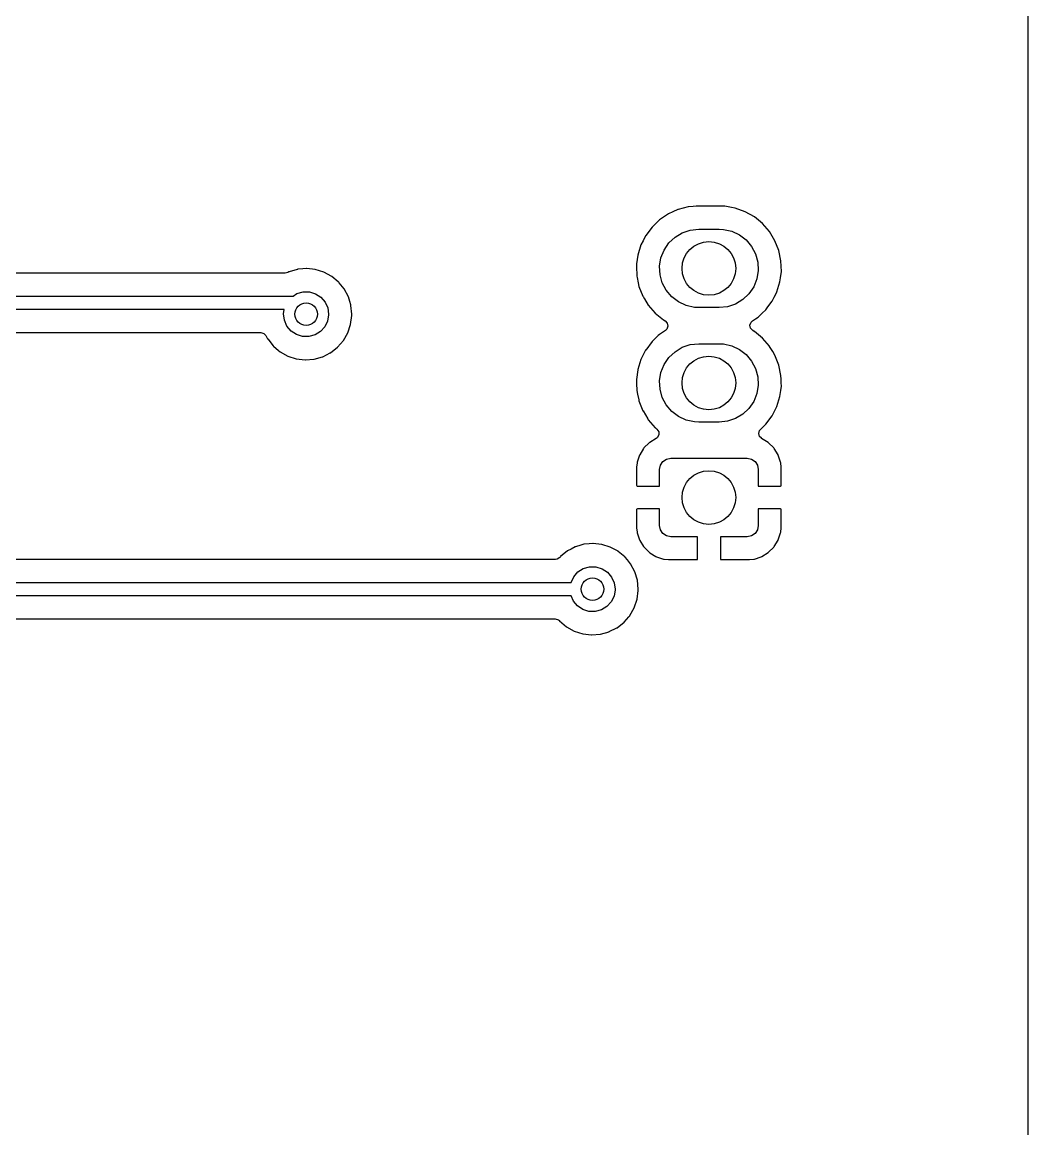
# Model space of a CAD drawing. Extents: x 41 to 172, y -227 to -42.
# Drawn here: x 149.28 to 171.58, y -123.22 to -98.68 of the extents above; entities that cross this region are included whole.
import ezdxf

# ---------------------------------------------------------------- set-up
doc = ezdxf.new("R2010")
doc.units = 0
doc.layers.add('BLACK', color=7, linetype='CONTINUOUS')

msp = doc.modelspace()

# ---------------------------------------------------------------- linework, layer by layer
at = {"layer": 'BLACK', "linetype": 'CONTINUOUS'}
for p, q in [((171.576, -42.5445), (171.576, -160.27)), ((164.042, -102.778), (163.826, -102.834)), ((164.047, -102.776), (164.042, -102.778)), ((164.042, -102.778), (164.042, -102.778)), ((164.052, -102.776), (164.047, -102.776)), ((164.153, -102.767), (164.052, -102.776)), ((164.052, -102.776), (164.052, -102.776)), ((164.221, -102.761), (164.153, -102.767)), ((164.836, -102.761), (164.221, -102.761)), ((164.837, -102.762), (164.836, -102.761)), ((164.856, -102.762), (164.837, -102.762)), ((164.837, -102.762), (164.837, -102.762)), ((164.86, -102.763), (164.856, -102.762)), ((164.856, -102.762), (164.856, -102.762)), ((165.004, -102.789), (164.86, -102.763)), ((165.085, -102.803), (165.004, -102.789)), ((165.09, -102.804), (165.085, -102.803)), ((165.085, -102.803), (165.085, -102.803)), ((165.31, -102.884), (165.09, -102.804)), ((163.413, -103.062), (163.244, -103.223)), ((163.607, -102.931), (163.413, -103.062)), ((163.706, -102.887), (163.607, -102.931)), ((163.816, -102.837), (163.706, -102.887)), ((163.82, -102.835), (163.816, -102.837)), ((163.816, -102.837), (163.816, -102.837)), ((163.826, -102.834), (163.82, -102.835)), ((163.826, -102.834), (163.826, -102.834)), ((165.514, -103), (165.31, -102.884)), ((165.695, -103.148), (165.514, -103)), ((163.244, -103.223), (163.104, -103.411)), ((163.915, -103.35), (164.093, -103.29)), ((164.093, -103.29), (164.28, -103.27)), ((164.28, -103.27), (164.73, -103.27)), ((164.73, -103.27), (164.827, -103.275)), ((164.827, -103.275), (165.01, -103.316)), ((165.848, -103.325), (165.695, -103.148)), ((163.044, -103.53), (162.998, -103.62)), ((163.102, -103.416), (163.044, -103.53)), ((163.104, -103.411), (163.102, -103.416)), ((163.102, -103.416), (163.102, -103.416)), ((163.617, -103.576), (163.754, -103.447)), ((163.754, -103.447), (163.915, -103.35)), ((165.01, -103.316), (165.181, -103.396)), ((165.181, -103.396), (165.33, -103.51)), ((165.33, -103.51), (165.451, -103.654)), ((165.969, -103.525), (165.848, -103.325)), ((166.055, -103.742), (165.969, -103.525)), ((162.998, -103.62), (162.929, -103.843)), ((163.442, -103.906), (163.512, -103.732)), ((163.512, -103.732), (163.617, -103.576)), ((165.451, -103.654), (165.539, -103.82)), ((166.103, -103.971), (166.055, -103.742)), ((162.903, -104.036), (162.898, -104.075)), ((162.928, -103.848), (162.903, -104.036)), ((162.929, -103.843), (162.928, -103.848)), ((162.928, -103.848), (162.928, -103.848)), ((163.411, -104.091), (163.442, -103.906)), ((165.539, -103.82), (165.589, -104.001)), ((165.589, -104.001), (165.599, -104.189)), ((166.112, -104.205), (166.103, -103.971)), ((155.113, -104.243), (125.519, -104.243)), ((155.171, -104.229), (155.113, -104.243)), ((155.19, -104.219), (155.171, -104.229)), ((155.195, -104.216), (155.19, -104.219)), ((155.202, -104.215), (155.195, -104.216)), ((155.379, -104.162), (155.202, -104.215)), ((155.385, -104.161), (155.379, -104.162)), ((155.379, -104.162), (155.379, -104.162)), ((155.391, -104.16), (155.385, -104.161)), ((155.5, -104.15), (155.391, -104.16)), ((155.391, -104.16), (155.391, -104.16)), ((155.582, -104.143), (155.5, -104.15)), ((155.588, -104.143), (155.582, -104.143)), ((155.773, -104.163), (155.588, -104.143)), ((155.588, -104.143), (155.588, -104.143)), ((155.779, -104.163), (155.773, -104.163)), ((155.773, -104.163), (155.773, -104.163)), ((155.968, -104.222), (155.779, -104.163)), ((156.142, -104.316), (155.968, -104.222)), ((162.898, -104.075), (162.898, -104.08)), ((162.898, -104.08), (162.898, -104.08)), ((162.898, -104.08), (162.899, -104.093)), ((162.899, -104.093), (162.907, -104.309)), ((163.421, -104.279), (163.411, -104.091)), ((163.471, -104.46), (163.421, -104.279)), ((165.599, -104.189), (165.568, -104.374)), ((166.093, -104.35), (166.111, -104.21)), ((166.111, -104.21), (166.112, -104.205)), ((166.111, -104.21), (166.111, -104.21)), ((156.146, -104.32), (156.142, -104.316)), ((156.289, -104.438), (156.146, -104.32)), ((156.146, -104.32), (156.146, -104.32)), ((156.294, -104.442), (156.289, -104.438)), ((156.298, -104.447), (156.294, -104.442)), ((156.31, -104.462), (156.298, -104.447)), ((156.298, -104.447), (156.298, -104.447)), ((156.419, -104.595), (156.31, -104.462)), ((162.907, -104.309), (162.914, -104.342)), ((162.914, -104.342), (162.939, -104.463)), ((162.939, -104.463), (162.955, -104.538)), ((163.559, -104.626), (163.471, -104.46)), ((165.568, -104.374), (165.498, -104.548)), ((166.012, -104.66), (166.081, -104.437)), ((166.081, -104.437), (166.093, -104.35)), ((125.256, -104.752), (155.288, -104.752)), ((155.288, -104.752), (155.371, -104.7)), ((155.371, -104.7), (155.507, -104.661)), ((155.507, -104.661), (155.649, -104.661)), ((155.649, -104.661), (155.785, -104.702)), ((155.785, -104.702), (155.904, -104.779)), ((155.904, -104.779), (155.996, -104.887)), ((156.512, -104.77), (156.419, -104.595)), ((156.543, -104.873), (156.512, -104.77)), ((162.955, -104.538), (163.041, -104.755)), ((163.041, -104.755), (163.044, -104.76)), ((163.044, -104.76), (163.079, -104.818)), ((163.68, -104.77), (163.559, -104.626)), ((163.829, -104.884), (163.68, -104.77)), ((165.393, -104.704), (165.256, -104.833)), ((165.498, -104.548), (165.393, -104.704)), ((165.906, -104.869), (165.953, -104.776)), ((165.953, -104.776), (166.009, -104.665)), ((166.009, -104.665), (166.012, -104.66)), ((166.009, -104.665), (166.009, -104.665)), ((155.996, -104.887), (156.055, -105.016)), ((156.055, -105.016), (156.075, -105.156)), ((156.566, -104.951), (156.543, -104.873)), ((156.569, -104.959), (156.566, -104.951)), ((156.588, -105.156), (156.569, -104.959)), ((163.079, -104.818), (163.162, -104.955)), ((163.162, -104.955), (163.315, -105.132)), ((164, -104.964), (163.829, -104.884)), ((164.183, -105.005), (164, -104.964)), ((164.28, -105.01), (164.183, -105.005)), ((164.73, -105.01), (164.28, -105.01)), ((164.917, -104.99), (164.73, -105.01)), ((165.095, -104.93), (164.917, -104.99)), ((165.256, -104.833), (165.095, -104.93)), ((165.766, -105.057), (165.797, -105.015)), ((165.797, -105.015), (165.834, -104.965)), ((165.834, -104.965), (165.906, -104.869)), ((155.09, -105.052), (125.339, -105.052)), ((155.075, -105.15), (155.09, -105.052)), ((155.093, -105.29), (155.075, -105.15)), ((156.075, -105.168), (156.051, -105.308)), ((156.075, -105.156), (156.075, -105.168)), ((156.563, -105.381), (156.588, -105.184)), ((156.588, -105.184), (156.588, -105.156)), ((163.315, -105.132), (163.496, -105.28)), ((165.468, -105.305), (165.536, -105.259)), ((165.536, -105.259), (165.597, -105.218)), ((165.597, -105.218), (165.629, -105.188)), ((165.629, -105.188), (165.687, -105.132)), ((165.687, -105.132), (165.766, -105.057)), ((155.151, -105.42), (155.093, -105.29)), ((155.242, -105.529), (155.151, -105.42)), ((155.99, -105.436), (155.894, -105.541)), ((156.051, -105.308), (155.99, -105.436)), ((156.501, -105.568), (156.563, -105.381)), ((163.496, -105.28), (163.501, -105.283)), ((163.501, -105.283), (163.501, -105.283)), ((163.501, -105.283), (163.534, -105.301)), ((163.542, -105.515), (163.521, -105.529)), ((163.534, -105.301), (163.583, -105.352)), ((163.571, -105.488), (163.542, -105.515)), ((163.597, -105.422), (163.571, -105.488)), ((163.583, -105.352), (163.597, -105.422)), ((165.413, -105.398), (165.439, -105.332)), ((165.427, -105.468), (165.413, -105.398)), ((165.476, -105.519), (165.427, -105.468)), ((165.439, -105.332), (165.468, -105.305)), ((147.055, -105.56), (154.572, -105.56)), ((154.572, -105.56), (154.64, -105.581)), ((154.64, -105.581), (154.684, -105.629)), ((154.684, -105.629), (154.72, -105.699)), ((154.72, -105.699), (154.72, -105.699)), ((154.72, -105.699), (154.723, -105.705)), ((154.723, -105.705), (154.846, -105.86)), ((155.36, -105.607), (155.242, -105.529)), ((155.495, -105.65), (155.36, -105.607)), ((155.637, -105.652), (155.495, -105.65)), ((155.774, -105.615), (155.637, -105.652)), ((155.894, -105.541), (155.774, -105.615)), ((156.274, -105.89), (156.403, -105.74)), ((156.403, -105.74), (156.501, -105.568)), ((163.383, -105.631), (163.244, -105.763)), ((163.409, -105.605), (163.383, -105.631)), ((163.413, -105.602), (163.409, -105.605)), ((163.409, -105.605), (163.409, -105.605)), ((163.521, -105.529), (163.413, -105.602)), ((165.509, -105.537), (165.476, -105.519)), ((165.514, -105.54), (165.509, -105.537)), ((165.509, -105.537), (165.509, -105.537)), ((165.695, -105.688), (165.514, -105.54)), ((165.848, -105.865), (165.695, -105.688)), ((154.846, -105.86), (154.851, -105.864)), ((154.851, -105.864), (154.851, -105.864)), ((154.851, -105.864), (154.963, -105.96)), ((154.963, -105.96), (154.997, -105.988)), ((154.997, -105.988), (155.169, -106.085)), ((156.118, -106.012), (156.274, -105.89)), ((163.102, -105.956), (163.028, -106.101)), ((163.104, -105.951), (163.102, -105.956)), ((163.102, -105.956), (163.102, -105.956)), ((163.244, -105.763), (163.104, -105.951)), ((163.617, -106.116), (163.754, -105.987)), ((163.754, -105.987), (163.915, -105.89)), ((163.915, -105.89), (164.093, -105.83)), ((164.093, -105.83), (164.28, -105.81)), ((164.28, -105.81), (164.73, -105.81)), ((164.73, -105.81), (164.827, -105.815)), ((164.827, -105.815), (165.01, -105.856)), ((165.01, -105.856), (165.181, -105.936)), ((165.181, -105.936), (165.33, -106.05)), ((165.851, -105.869), (165.848, -105.865)), ((165.92, -105.984), (165.851, -105.869)), ((165.851, -105.869), (165.851, -105.869)), ((165.969, -106.065), (165.92, -105.984)), ((155.169, -106.085), (155.357, -106.146)), ((155.357, -106.146), (155.554, -106.169)), ((155.554, -106.169), (155.56, -106.169)), ((155.56, -106.169), (155.745, -106.154)), ((155.56, -106.169), (155.56, -106.169)), ((155.745, -106.154), (155.745, -106.154)), ((155.745, -106.154), (155.751, -106.154)), ((155.751, -106.154), (155.941, -106.101)), ((155.941, -106.101), (155.947, -106.098)), ((155.947, -106.098), (156.112, -106.014)), ((155.947, -106.098), (155.947, -106.098)), ((156.112, -106.014), (156.118, -106.012)), ((156.112, -106.014), (156.112, -106.014)), ((162.998, -106.159), (162.929, -106.383)), ((163.028, -106.101), (162.998, -106.159)), ((163.512, -106.272), (163.617, -106.116)), ((165.33, -106.05), (165.451, -106.194)), ((165.451, -106.194), (165.539, -106.36)), ((166.055, -106.282), (165.969, -106.065)), ((162.928, -106.388), (162.9, -106.602)), ((162.929, -106.383), (162.928, -106.388)), ((162.928, -106.388), (162.928, -106.388)), ((163.411, -106.631), (163.442, -106.446)), ((163.442, -106.446), (163.512, -106.272)), ((165.539, -106.36), (165.589, -106.541)), ((166.103, -106.511), (166.055, -106.282)), ((162.9, -106.602), (162.898, -106.615)), ((162.898, -106.615), (162.898, -106.62)), ((162.898, -106.62), (162.901, -106.694)), ((162.898, -106.62), (162.898, -106.62)), ((162.901, -106.694), (162.907, -106.849)), ((163.421, -106.819), (163.411, -106.631)), ((165.599, -106.729), (165.568, -106.914)), ((165.589, -106.541), (165.599, -106.729)), ((166.106, -106.599), (166.103, -106.511)), ((166.11, -106.687), (166.106, -106.599)), ((166.112, -106.745), (166.11, -106.687)), ((162.907, -106.849), (162.924, -106.932)), ((162.924, -106.932), (162.95, -107.053)), ((163.471, -107), (163.421, -106.819)), ((165.568, -106.914), (165.498, -107.088)), ((166.012, -107.2), (166.081, -106.977)), ((166.081, -106.977), (166.098, -106.849)), ((166.098, -106.849), (166.111, -106.75)), ((166.111, -106.75), (166.112, -106.745)), ((166.111, -106.75), (166.111, -106.75)), ((162.95, -107.053), (162.955, -107.078)), ((162.955, -107.078), (163.041, -107.295)), ((163.559, -107.166), (163.471, -107)), ((163.68, -107.31), (163.559, -107.166)), ((165.498, -107.088), (165.393, -107.244)), ((165.927, -107.367), (166.009, -107.205)), ((166.009, -107.205), (166.012, -107.2)), ((166.009, -107.205), (166.009, -107.205)), ((163.041, -107.295), (163.044, -107.3)), ((163.044, -107.3), (163.149, -107.474)), ((163.149, -107.474), (163.162, -107.495)), ((163.829, -107.424), (163.68, -107.31)), ((164, -107.504), (163.829, -107.424)), ((165.095, -107.47), (164.917, -107.53)), ((165.256, -107.373), (165.095, -107.47)), ((165.393, -107.244), (165.256, -107.373)), ((165.766, -107.597), (165.906, -107.409)), ((165.906, -107.409), (165.927, -107.367)), ((163.162, -107.495), (163.315, -107.672)), ((163.315, -107.672), (163.32, -107.675)), ((163.32, -107.675), (163.353, -107.703)), ((163.353, -107.703), (163.393, -107.761)), ((164.183, -107.545), (164, -107.504)), ((164.28, -107.55), (164.183, -107.545)), ((164.73, -107.55), (164.28, -107.55)), ((164.917, -107.53), (164.73, -107.55)), ((165.63, -107.731), (165.649, -107.709)), ((165.649, -107.709), (165.766, -107.597)), ((163.336, -107.909), (163.192, -107.998)), ((163.358, -107.893), (163.336, -107.908)), ((163.336, -107.908), (163.336, -107.909)), ((163.395, -107.832), (163.358, -107.893)), ((163.393, -107.761), (163.395, -107.832)), ((165.61, -107.799), (165.63, -107.731)), ((165.629, -107.867), (165.61, -107.799)), ((165.674, -107.906), (165.629, -107.867)), ((165.673, -107.908), (165.674, -107.906)), ((165.817, -107.997), (165.673, -107.908)), ((163.057, -108.133), (162.972, -108.271)), ((163.066, -108.122), (163.057, -108.133)), ((163.181, -108.007), (163.066, -108.122)), ((163.192, -107.998), (163.181, -108.007)), ((165.828, -108.006), (165.817, -107.997)), ((165.943, -108.121), (165.828, -108.006)), ((165.952, -108.132), (165.943, -108.121)), ((166.037, -108.27), (165.952, -108.132)), ((162.912, -108.452), (162.902, -108.546)), ((162.915, -108.439), (162.912, -108.452)), ((162.966, -108.284), (162.915, -108.439)), ((162.972, -108.271), (162.966, -108.284)), ((163.429, -108.504), (163.483, -108.423)), ((163.483, -108.423), (163.564, -108.369)), ((163.564, -108.369), (163.66, -108.35)), ((163.66, -108.35), (165.35, -108.35)), ((165.35, -108.35), (165.446, -108.369)), ((165.446, -108.369), (165.527, -108.423)), ((165.527, -108.423), (165.581, -108.504)), ((166.043, -108.283), (166.037, -108.27)), ((166.095, -108.437), (166.043, -108.283)), ((166.098, -108.451), (166.095, -108.437)), ((166.108, -108.546), (166.098, -108.451)), ((162.902, -108.546), (162.902, -108.553)), ((162.902, -108.553), (162.902, -108.948)), ((163.41, -108.6), (163.429, -108.504)), ((163.41, -108.966), (163.41, -108.6)), ((165.581, -108.504), (165.6, -108.6)), ((165.6, -108.6), (165.6, -108.966)), ((166.108, -108.553), (166.108, -108.546)), ((166.108, -108.952), (166.108, -108.553)), ((162.902, -108.948), (162.906, -108.963)), ((166.106, -108.96), (166.108, -108.952)), ((162.906, -108.963), (162.908, -108.964)), ((162.908, -108.964), (162.916, -108.966)), ((162.916, -108.966), (163.41, -108.966)), ((165.6, -108.966), (166.09, -108.966)), ((166.09, -108.966), (166.105, -108.962)), ((166.105, -108.962), (166.106, -108.96)), ((162.904, -109.48), (162.902, -109.488)), ((162.902, -109.488), (162.902, -109.887)), ((162.905, -109.478), (162.904, -109.48)), ((162.92, -109.474), (162.905, -109.478)), ((163.41, -109.474), (162.92, -109.474)), ((163.41, -109.84), (163.41, -109.474)), ((166.094, -109.474), (165.6, -109.474)), ((165.6, -109.474), (165.6, -109.84)), ((166.102, -109.476), (166.094, -109.474)), ((166.104, -109.477), (166.102, -109.476)), ((166.108, -109.492), (166.104, -109.477)), ((166.108, -109.887), (166.108, -109.492)), ((162.902, -109.887), (162.902, -109.894)), ((162.902, -109.894), (162.912, -109.989)), ((163.429, -109.936), (163.41, -109.84)), ((165.6, -109.84), (165.581, -109.936)), ((166.098, -109.988), (166.108, -109.894)), ((166.108, -109.894), (166.108, -109.887)), ((162.912, -109.989), (162.915, -110.003)), ((162.915, -110.003), (162.967, -110.157)), ((162.967, -110.157), (162.973, -110.17)), ((162.973, -110.17), (163.058, -110.308)), ((163.483, -110.017), (163.429, -109.936)), ((163.564, -110.071), (163.483, -110.017)), ((163.66, -110.09), (163.564, -110.071)), ((164.251, -110.09), (163.66, -110.09)), ((164.251, -110.584), (164.251, -110.09)), ((165.35, -110.09), (164.759, -110.09)), ((164.759, -110.09), (164.759, -110.58)), ((165.446, -110.071), (165.35, -110.09)), ((165.527, -110.017), (165.446, -110.071)), ((165.581, -109.936), (165.527, -110.017)), ((165.953, -110.307), (166.038, -110.169)), ((166.038, -110.169), (166.044, -110.156)), ((166.044, -110.156), (166.095, -110.001)), ((166.095, -110.001), (166.098, -109.988)), ((161.37, -110.404), (161.216, -110.528)), ((161.449, -110.363), (161.37, -110.404)), ((161.54, -110.315), (161.449, -110.363)), ((161.545, -110.312), (161.54, -110.315)), ((161.54, -110.315), (161.54, -110.315)), ((161.666, -110.277), (161.545, -110.312)), ((161.729, -110.258), (161.666, -110.277)), ((161.735, -110.257), (161.729, -110.258)), ((161.729, -110.258), (161.729, -110.258)), ((161.741, -110.256), (161.735, -110.257)), ((161.85, -110.246), (161.741, -110.256)), ((161.741, -110.256), (161.741, -110.256)), ((161.932, -110.239), (161.85, -110.246)), ((161.938, -110.239), (161.932, -110.239)), ((162.123, -110.259), (161.938, -110.239)), ((161.938, -110.239), (161.938, -110.239)), ((162.129, -110.259), (162.123, -110.259)), ((162.123, -110.259), (162.123, -110.259)), ((162.318, -110.318), (162.129, -110.259)), ((162.492, -110.412), (162.318, -110.318)), ((162.496, -110.416), (162.492, -110.412)), ((162.639, -110.533), (162.496, -110.416)), ((162.496, -110.416), (162.496, -110.416)), ((163.058, -110.308), (163.067, -110.319)), ((163.067, -110.319), (163.182, -110.434)), ((165.829, -110.433), (165.944, -110.318)), ((165.944, -110.318), (165.953, -110.307)), ((161.102, -110.593), (132.024, -110.593)), ((161.14, -110.588), (161.102, -110.593)), ((161.199, -110.548), (161.14, -110.588)), ((161.212, -110.533), (161.199, -110.548)), ((161.216, -110.528), (161.212, -110.533)), ((162.644, -110.538), (162.639, -110.533)), ((162.648, -110.543), (162.644, -110.538)), ((162.699, -110.605), (162.648, -110.543)), ((162.648, -110.543), (162.648, -110.543)), ((162.769, -110.691), (162.699, -110.605)), ((163.182, -110.434), (163.193, -110.443)), ((163.193, -110.443), (163.331, -110.528)), ((163.331, -110.528), (163.344, -110.534)), ((163.344, -110.534), (163.499, -110.585)), ((163.499, -110.585), (163.512, -110.588)), ((163.512, -110.588), (163.606, -110.598)), ((163.606, -110.598), (163.613, -110.598)), ((163.613, -110.598), (164.233, -110.598)), ((164.233, -110.598), (164.248, -110.594)), ((164.248, -110.594), (164.249, -110.592)), ((164.249, -110.592), (164.251, -110.584)), ((164.759, -110.58), (164.763, -110.595)), ((164.763, -110.595), (164.765, -110.596)), ((164.765, -110.596), (164.773, -110.598)), ((164.773, -110.598), (165.397, -110.598)), ((165.397, -110.598), (165.404, -110.598)), ((165.404, -110.598), (165.499, -110.588)), ((165.499, -110.588), (165.513, -110.585)), ((165.513, -110.585), (165.667, -110.533)), ((165.667, -110.533), (165.68, -110.527)), ((165.68, -110.527), (165.818, -110.442)), ((165.818, -110.442), (165.829, -110.433)), ((161.507, -110.977), (161.601, -110.871)), ((161.601, -110.871), (161.721, -110.796)), ((161.721, -110.796), (161.857, -110.757)), ((161.857, -110.757), (161.999, -110.757)), ((161.999, -110.757), (162.135, -110.798)), ((162.135, -110.798), (162.254, -110.875)), ((162.254, -110.875), (162.346, -110.983)), ((162.862, -110.866), (162.769, -110.691)), ((162.919, -111.055), (162.862, -110.866)), ((131.761, -111.102), (161.449, -111.102)), ((161.449, -111.102), (161.507, -110.977)), ((162.346, -110.983), (162.405, -111.112)), ((162.405, -111.112), (162.425, -111.252)), ((162.938, -111.252), (162.919, -111.055)), ((161.45, -111.402), (131.699, -111.402)), ((161.501, -111.516), (161.45, -111.402)), ((162.401, -111.404), (162.34, -111.532)), ((162.425, -111.264), (162.401, -111.404)), ((162.425, -111.252), (162.425, -111.264)), ((162.913, -111.477), (162.938, -111.28)), ((162.938, -111.28), (162.938, -111.252)), ((161.592, -111.625), (161.501, -111.516)), ((161.71, -111.703), (161.592, -111.625)), ((162.244, -111.637), (162.124, -111.711)), ((162.34, -111.532), (162.244, -111.637)), ((162.851, -111.664), (162.913, -111.477)), ((161.845, -111.746), (161.71, -111.703)), ((161.987, -111.748), (161.845, -111.746)), ((162.124, -111.711), (161.987, -111.748)), ((162.624, -111.986), (162.728, -111.865)), ((162.728, -111.865), (162.749, -111.841)), ((162.749, -111.841), (162.753, -111.836)), ((162.749, -111.841), (162.749, -111.841)), ((162.753, -111.836), (162.851, -111.664)), ((131.736, -111.91), (161.099, -111.91)), ((161.099, -111.91), (161.168, -111.931)), ((161.168, -111.931), (161.19, -111.949)), ((161.19, -111.949), (161.192, -111.951)), ((161.192, -111.951), (161.196, -111.956)), ((161.196, -111.956), (161.347, -112.084)), ((161.347, -112.084), (161.519, -112.181)), ((162.297, -112.194), (162.462, -112.11)), ((162.462, -112.11), (162.468, -112.108)), ((162.462, -112.11), (162.462, -112.11)), ((162.468, -112.108), (162.624, -111.986)), ((161.519, -112.181), (161.707, -112.242)), ((161.707, -112.242), (161.904, -112.265)), ((161.904, -112.265), (161.91, -112.265)), ((161.91, -112.265), (162.095, -112.25)), ((161.91, -112.265), (161.91, -112.265)), ((162.095, -112.25), (162.095, -112.25)), ((162.095, -112.25), (162.101, -112.25)), ((162.101, -112.25), (162.291, -112.197)), ((162.291, -112.197), (162.297, -112.194)), ((162.297, -112.194), (162.297, -112.194))]:
    msp.add_line(p, q, dxfattribs=at)
at = {"layer": 'BLACK'}
for centre, radius in [((164.505, -104.14), 0.595), ((155.575, -105.156), 0.25), ((164.505, -106.68), 0.595), ((164.505, -109.22), 0.595), ((161.925, -111.252), 0.25)]:
    msp.add_circle(centre, radius, dxfattribs=at)

doc.saveas('drawing.dxf')
